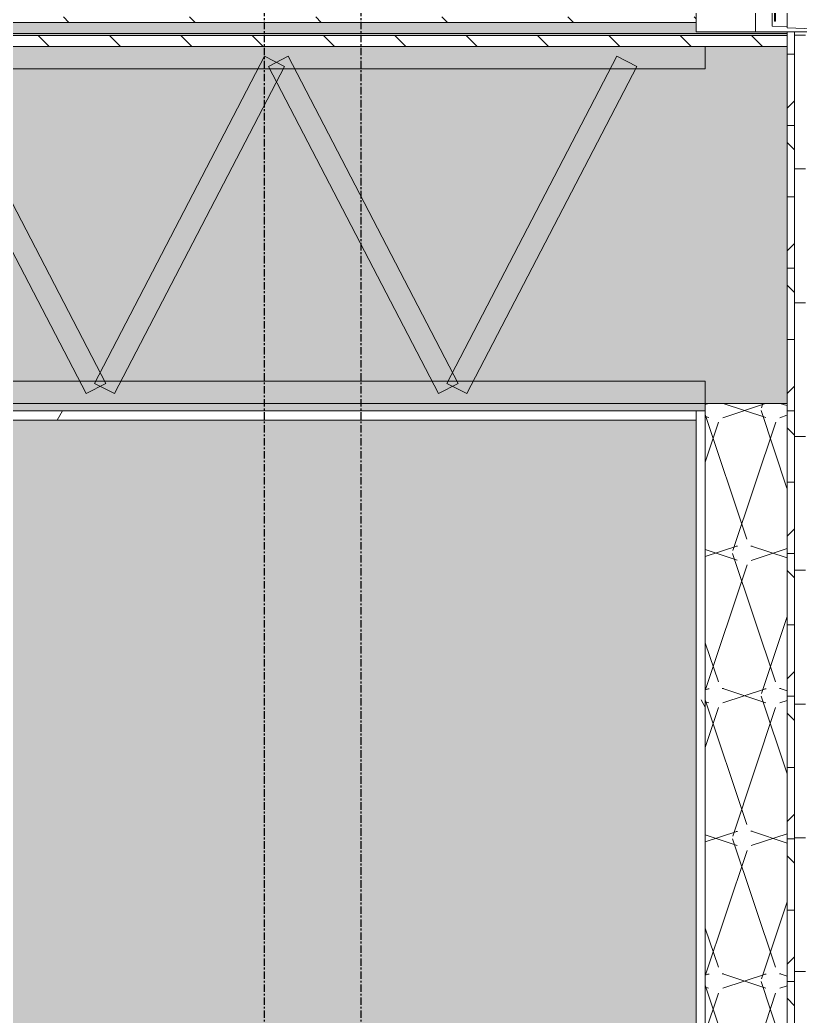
# Model space of a CAD drawing. Header units: inches. Extents: x 1718 to 6958, y -253 to 585.
# Drawn here: x 3806.4 to 3858.8, y 200.8 to 267.8 of the extents above; entities that cross this region are included whole.
import ezdxf

# ---------------------------------------------------------------- set-up
doc = ezdxf.new("R2010")
doc.units = ezdxf.units.IN
doc.header["$MEASUREMENT"] = 0
doc.linetypes.add('Grid Line 1_2__2_', pattern=[0.875, 0.5, -0.125, 0.125, -0.125])
for name, color, linetype, lineweight in [('0-1', 7, 'Continuous', 5), ('0-2', 250, 'Continuous', 9), ('A-DETL-GENF-2', 92, 'Continuous', 13), ('A-DOOR-7', 31, 'Continuous', 9), ('A-DOOR-FRAM', 31, 'Continuous', 9), ('A-DOOR-FRAM-6', 31, 'Continuous', 20), ('A-FLOR-5', 192, 'Continuous', 5), ('A-FLOR-6', 192, 'Continuous', 9), ('A-FLOR-MCUT', 51, 'Continuous', 13), ('A-FLOR-PATT-1', 252, 'Continuous', 9), ('A-WALL', 113, 'Continuous', 13), ('A-WALL-1', 10, 'Continuous', 5), ('A-WALL-7', 113, 'Continuous', 9), ('A-WALL-PATT-1', 252, 'Continuous', 9), ('S-BEAM-2', 250, 'Continuous', 9), ('S-GRID-1', 1, 'Grid Line 1_2__2_', 30)]:
    doc.layers.add(name, color=color, linetype=linetype, lineweight=lineweight)
pattern_1 = [(0, (3261.815, 68.768), (30.72, 7.68), [1.267, -21.773, 1.267, -21.773, -122.88]), (0, (3261.815, 68.768), (30.72, 7.68), [-46.08, 1.267, -44.813, 1.267, -21.773, -53.76]), (0, (3261.815, 68.768), (30.72, 7.68), [-115.2, 1.267, -14.093, 1.267, -37.133]), (120, (3273.335, 72.608), (-22.011075, 22.7643), [1.267, -21.773, 1.267, -21.773, -122.88]), (120, (3273.335, 72.608), (-22.011075, 22.7643), [-46.08, 1.267, -44.813, 1.267, -21.773, -53.76]), (120, (3273.335, 72.608), (-22.011075, 22.7643), [-115.2, 1.267, -14.093, 1.267, -37.133]), (240, (3277.175, 87.968), (-8.708925, -30.4443), [1.267, -21.773, 1.267, -21.773, -122.88]), (240, (3277.175, 87.968), (-8.708925, -30.4443), [-46.08, 1.267, -44.813, 1.267, -21.773, -53.76]), (240, (3277.175, 87.968), (-8.708925, -30.4443), [-115.2, 1.267, -14.093, 1.267, -37.133])]
pattern_2 = [(0, (3261.815, 68.768), (0, 4.798), []), (315, (3261.815, 68.768), (4.798427, 0), [6.786, -6.786]), (45, (3261.815, 68.768), (4.798427, 0), [6.786, -6.786])]
pattern_3 = [(161.57, (3262.295, 69.248), (-3.8399538, -1.54e-05), [0, -27.322, 3.034, 0]), (18.43, (3261.335, 69.248), (-3.8399538, 1.54e-05), [0, -27.322, 3.034, 0]), (108.43, (3262.295, 69.248), (1.919622, -9.6005246), [9.106, -21.25]), (71.57, (3261.335, 69.248), (1.919622, 9.6005246), [9.106, -21.25])]

# ---------------------------------------------------------------- blocks, each defined once
blk = doc.blocks.new('CTR - 1st Phase - Unit Layouts_rvt-1-BUILDING ELEVATION - COURTYARD - LOOKING WEST')
at = {"layer": 'A-WALL-1'}
blk.add_hatch(color=256, dxfattribs=at).paths.add_polyline_path([(3802.902, 136), (3851.849, 136), (3851.849, 240.875), (3685.299, 240.875), (3685.299, 136), (3690.049, 136), (3690.049, 219), (3730.049, 219), (3730.049, 173.5), (3802.902, 173.5), (3802.902, 144.12)], flags=0)
blk = doc.blocks.new('TRUSS - 24_-V27-BUILDING ELEVATION - COURTYARD - LOOKING WEST')
at = {"layer": 'S-BEAM-2'}
for p, q in [((3852.474, 266), (3486.674, 266)), ((3852.474, 264.5), (3852.474, 266)), ((3812.155, 243.346), (3800.72, 265.346)), ((3822.827, 265.346), (3811.393, 243.346)), ((3824.158, 264.654), (3822.827, 265.346)), ((3824.42, 265.346), (3823.09, 264.654)), ((3835.855, 243.346), (3824.42, 265.346)), ((3846.527, 265.346), (3835.093, 243.346)), ((3847.858, 264.654), (3846.527, 265.346)), ((3486.674, 264.5), (3852.474, 264.5)), ((3799.39, 264.654), (3810.824, 242.654)), ((3812.724, 242.654), (3824.158, 264.654)), ((3823.09, 264.654), (3834.524, 242.654)), ((3836.424, 242.654), (3847.858, 264.654)), ((3852.474, 243.5), (3486.674, 243.5)), ((3810.824, 242.654), (3812.155, 243.346)), ((3811.393, 243.346), (3812.724, 242.654)), ((3834.524, 242.654), (3835.855, 243.346)), ((3835.093, 243.346), (3836.424, 242.654)), ((3852.474, 242), (3852.474, 243.5)), ((3486.674, 242), (3852.474, 242))]:
    blk.add_line(p, q, dxfattribs=at)
blk = doc.blocks.new('CTR - 1st Phase - Structure_rvt-1-BUILDING ELEVATION - COURTYARD - LOOKING WEST')
at = {"layer": 'S-GRID-1'}
for p, q in [((3822.824, -159.836), (3822.824, 470.5)), ((3829.324, -159.836), (3829.324, 470.5))]:
    blk.add_line(p, q, dxfattribs=at)
at = {"layer": '0-2'}
blk.add_blockref('TRUSS - 24_-V27-BUILDING ELEVATION - COURTYARD - LOOKING WEST', (0, 0), dxfattribs=at)
blk = doc.blocks.new('Door-Sliding-Marvin-2_Panel_Patio_Door-Essential - MARVIN ESSENTIAL SLIDING - 6_-0_X6_-10_ - 3RD FLOOR-V60-BUILDING ELEVATION - COURTYARD - LOOKING WEST')
at = {"layer": 'A-DETL-GENF-2'}
for p, q in [((3857.974, 270.562), (3857.974, 267.254)), ((3855.849, 267), (3855.849, 268.562)), ((3856.98, 268.259), (3856.98, 267.378)), ((3857.134, 268.375), (3857.134, 267.705)), ((3857.194, 267.705), (3857.194, 268.375)), ((3857.134, 267.705), (3857.194, 267.705)), ((3860.317, 267), (3855.849, 267)), ((3857.974, 267.344), (3856.98, 267.378)), ((3860.317, 267.172), (3857.974, 267.254))]:
    blk.add_line(p, q, dxfattribs=at)
at = {"layer": 'A-DOOR-FRAM'}
for p, q in [((3851.849, 348.5), (3851.849, 267)), ((3855.849, 348.5), (3855.849, 267)), ((3851.849, 267), (3855.817, 267))]:
    blk.add_line(p, q, dxfattribs=at)
at = {"layer": 'A-DOOR-FRAM-6'}
blk.add_line((3855.849, 267), (3860.317, 267), dxfattribs=at)

msp = doc.modelspace()

# ---------------------------------------------------------------- hatches: boundary and pattern name
at = {"layer": 'A-FLOR-5'}
for points in [[(3857.939, 266.75), (3857.974, 266.75), (3857.942, 266.875), (3481.174, 266.875), (3481.174, 266.75), (3855.849, 266.75)], [(3851.849, 241.5), (3852.474, 241.5), (3852.474, 242), (3486.674, 241.993), (3486.674, 241.5), (3850.656, 241.5)]]:
    msp.add_hatch(color=256, dxfattribs=at).paths.add_polyline_path(points, flags=0)
at = {"layer": 'A-FLOR-PATT-1'}
h = msp.add_hatch(dxfattribs=at)
h.set_pattern_fill('FP_2', color=256, style=0, pattern_type=2)
h.set_pattern_definition([(135, (3261.815, 68.768), (-4.24264, -4.24264), [])])
h.paths.add_polyline_path([(3855.817, 267.625), (3855.849, 267.625), (3855.817, 268)], flags=0)
h.paths.add_polyline_path([(3481.174, 267.625), (3851.849, 267.625), (3851.849, 268), (3481.174, 268)], flags=0)
h = msp.add_hatch(dxfattribs=at)
h.set_pattern_fill('FP_3', color=256, style=0, pattern_type=2)
h.set_pattern_definition([(0, (3261.815, 68.768), (15.36, 3.84), [1.267, -10.253, 1.267, -10.253, -61.44]), (0, (3261.815, 68.768), (15.36, 3.84), [-23.04, 1.267, -21.773, 1.267, -10.253, -26.88]), (0, (3261.815, 68.768), (15.36, 3.84), [-57.6, 1.267, -6.413, 1.267, -17.933]), (120, (3267.575, 70.688), (-11.005538, 11.38215), [1.267, -10.253, 1.267, -10.253, -61.44]), (120, (3267.575, 70.688), (-11.005538, 11.38215), [-23.04, 1.267, -21.773, 1.267, -10.253, -26.88]), (120, (3267.575, 70.688), (-11.005538, 11.38215), [-57.6, 1.267, -6.413, 1.267, -17.933]), (240, (3269.495, 78.368), (-4.354462, -15.22215), [1.267, -10.253, 1.267, -10.253, -61.44]), (240, (3269.495, 78.368), (-4.354462, -15.22215), [-23.04, 1.267, -21.773, 1.267, -10.253, -26.88]), (240, (3269.495, 78.368), (-4.354462, -15.22215), [-57.6, 1.267, -6.413, 1.267, -17.933])])
h.paths.add_polyline_path([(3610.424, 266.875), (3857.974, 266.875), (3857.946, 267), (3855.849, 267.004), (3855.817, 267), (3851.849, 267.01), (3851.849, 267.625), (3481.174, 267.625), (3481.174, 266.875), (3605.424, 266.875)], flags=0)
h = msp.add_hatch(dxfattribs=at)
h.set_pattern_fill('FP_4', color=256, style=0, pattern_type=2)
h.set_pattern_definition(pattern_2)
h.paths.add_polyline_path([(3614.374, 266), (3857.974, 266), (3857.939, 266.75), (3481.174, 266.75), (3481.174, 266), (3614.299, 266)], flags=0)
h = msp.add_hatch(dxfattribs=at)
h.set_pattern_fill('FP_1', color=256, style=0, pattern_type=2)
h.set_pattern_definition(pattern_3)
h.paths.add_polyline_path([(3481.174, 242), (3857.974, 242), (3857.974, 266), (3481.174, 266), (3481.174, 263.759)], flags=0)
h = msp.add_hatch(dxfattribs=at)
h.set_pattern_fill('FP_5', color=256, style=0, pattern_type=2)
h.set_pattern_definition(pattern_1)
h.paths.add_polyline_path([(3501.932, 240.875), (3851.849, 240.875), (3851.849, 241.5), (3486.674, 241.5), (3486.674, 240.875), (3488.476, 240.875)], flags=0)
at = {"layer": 'A-WALL-PATT-1'}
h = msp.add_hatch(dxfattribs=at)
h.set_pattern_fill('FP_5', color=256, style=0, pattern_type=2)
h.set_pattern_definition(pattern_1)
h.paths.add_polyline_path([(3851.849, 135.625), (3852.474, 135.626), (3852.474, 241.5), (3851.849, 241.5), (3851.849, 136)], flags=0)
h.paths.add_polyline_path([(3851.849, 348.5), (3852.474, 348.5), (3852.474, 349.5), (3851.849, 349.5)], flags=0)
h = msp.add_hatch(dxfattribs=at)
h.set_pattern_fill('FP_1', color=256, style=0, pattern_type=2)
h.set_pattern_definition(pattern_3)
h.paths.add_polyline_path([(3857.974, 134), (3857.969, 242), (3852.474, 242), (3852.474, 134), (3857.94, 134)], flags=0)
h.paths.add_polyline_path([(3854.126, 348.5), (3857.974, 348.5), (3857.974, 349.5), (3852.474, 349.5), (3852.474, 348.5)], flags=0)
h = msp.add_hatch(dxfattribs=at)
h.set_pattern_fill('FP_4', color=256, style=0, pattern_type=2)
h.set_pattern_definition(pattern_2)
h.paths.add_polyline_path([(3858.474, 110), (3858.474, 267), (3857.974, 267), (3857.974, 110)], flags=0)
h.paths.add_polyline_path([(3858.315, 348.5), (3858.474, 348.5), (3858.474, 349.5), (3857.974, 349.5), (3857.974, 348.5)], flags=0)
h = msp.add_hatch(dxfattribs=at)
h.set_pattern_fill('FP_9', color=256, style=0, pattern_type=2)
h.set_pattern_definition([(0, (3261.815, 68.768), (0, 9), []), (90, (3261.815, 68.768), (-9, 6e-16), [])])
h.paths.add_polyline_path([(3858.474, 110), (3859.224, 110), (3859.224, 267), (3858.474, 267), (3858.474, 114.21)], flags=0)
h.paths.add_polyline_path([(3858.474, 348.5), (3859.224, 348.5), (3859.224, 349.5), (3858.474, 349.5)], flags=0)

# ---------------------------------------------------------------- linework, layer by layer
at = {"layer": 'A-FLOR-6'}
msp.add_line((3481.174, 240.875), (3851.849, 240.875), dxfattribs=at)
at = {"layer": 'A-FLOR-MCUT'}
for p, q in [((3851.849, 267.625), (3409.674, 267.625)), ((3857.974, 266.875), (3481.174, 266.875)), ((3857.974, 266.75), (3481.174, 266.75)), ((3857.974, 266), (3481.174, 266)), ((3852.474, 242), (3481.174, 242)), ((3851.849, 241.5), (3481.174, 241.5)), ((3851.849, 240.875), (3851.849, 241.5))]:
    msp.add_line(p, q, dxfattribs=at)
at = {"layer": 'A-WALL'}
for p, q in [((3857.974, 110), (3857.974, 267)), ((3858.474, 110), (3858.474, 267)), ((3857.974, 242), (3852.474, 242)), ((3852.474, 134), (3852.474, 242)), ((3852.474, 241.5), (3851.849, 241.5))]:
    msp.add_line(p, q, dxfattribs=at)
at = {"layer": 'A-WALL-7'}
msp.add_line((3851.849, 240.875), (3851.849, 136), dxfattribs=at)

# ---------------------------------------------------------------- block references
at = {"layer": '0-1'}
for name in ['CTR - 1st Phase - Structure_rvt-1-BUILDING ELEVATION - COURTYARD - LOOKING WEST', 'CTR - 1st Phase - Unit Layouts_rvt-1-BUILDING ELEVATION - COURTYARD - LOOKING WEST']:
    msp.add_blockref(name, (0, 0), dxfattribs=at)
at = {"layer": 'A-DOOR-7'}
msp.add_blockref('Door-Sliding-Marvin-2_Panel_Patio_Door-Essential - MARVIN ESSENTIAL SLIDING - 6_-0_X6_-10_ - 3RD FLOOR-V60-BUILDING ELEVATION - COURTYARD - LOOKING WEST', (0, 0), dxfattribs=at)

doc.saveas('drawing.dxf')
